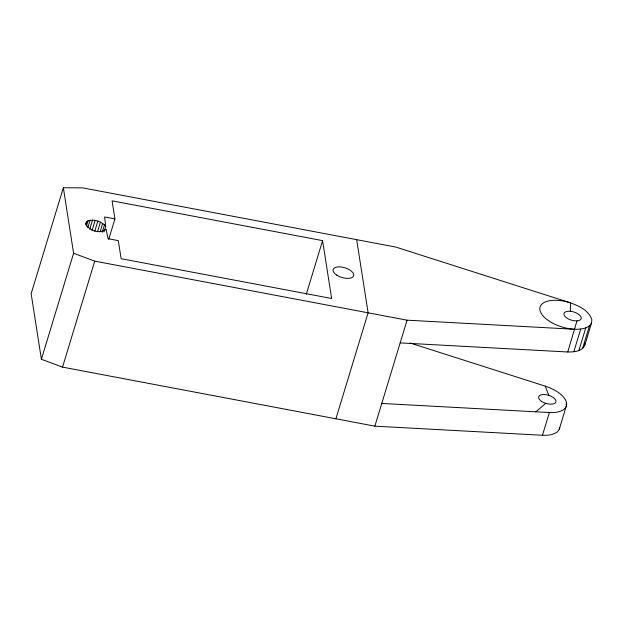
<?xml version="1.0" encoding="UTF-8"?>
<svg xmlns="http://www.w3.org/2000/svg" width="623" height="623" viewBox="0 0 623 623"><rect width="100%" height="100%" fill="white"/><g stroke="black" fill="none" stroke-linecap="round" stroke-linejoin="round"><path stroke-width="0.93" d="M570.318 311.29A8.987 4.26 16.9 0 1 580.994 319.132A8.987 4.26 16.9 0 1 566.478 317.785A8.987 4.26 16.9 0 1 570.318 311.29L570.536 302.864L395.636 247.027L82.657 187.866L63.351 187.733L31.15 293.729L41.398 359.276L62.534 367.118L374.867 426.155L542.462 435.267A26.96 12.779 16.9 0 0 559.703 427.44M584.701 344.955L584.865 343.265M591.515 323.08L591.85 319.708C588.961 310.394 578.954 306.025 570.536 302.864A26.96 12.779 16.9 0 0 539.907 309.888A26.96 12.779 16.9 0 0 574.663 329.271C580.62 329.294 588.268 328.967 591.515 323.08L584.615 345.796C581.368 351.684 573.721 352.011 567.763 351.987L400.168 342.891M567.763 351.987L576.968 320.884M41.398 359.276L73.6 253.288L63.351 187.733M85.795 224.249L86.644 221.476C92.889 218.307 101.401 221.149 105.731 226.351L104.041 231.904M86.418 226.211L88.1 220.659M87.859 227.605L90.101 220.207M89.696 229.389L92.508 220.129M92.056 230.627L95.148 220.449M94.751 231.32L97.842 221.142M97.601 231.406L100.412 222.154M100.155 231.748L102.686 223.416M102.25 232.254L104.493 224.848M62.534 367.118L94.735 261.13L407.068 320.175L574.663 329.271M108.729 239.279L114.912 218.922L112.085 200.84L322.582 240.626L331.631 298.495L121.135 258.709L118.308 240.626L107.997 238.679L106.167 229.163C100.537 234.544 88.832 230.596 85.686 223.93L86.644 221.476M306.282 294.29L322.582 240.626M335.906 418.788L368.107 312.801L356.675 239.66M374.867 426.155L407.068 320.175M542.462 435.267L549.361 412.551A26.96 12.779 16.9 0 0 566.548 402.988A26.96 12.779 16.9 0 0 545.234 386.143L410.105 343M573.814 351.808L580.714 329.092M578.853 350.656L585.752 327.932M582.536 348.6L589.436 325.884M565.995 404.802L566.548 402.988M559.314 429.068L566.214 406.36M535.866 411.819L545.74 403.33M381.767 403.439L549.361 412.551M114.912 218.922L104.602 216.975L105.731 226.351M73.6 253.288L94.735 261.13M545.234 386.143L548.847 395.371M336.708 275.093A10.7 5.07 16.9 0 0 353.576 275.927A10.7 5.07 16.9 0 0 339.909 266.893A10.7 5.07 16.9 0 0 336.708 275.093M541.675 401.414A8.987 4.26 16.9 0 0 555.841 402.108A8.987 4.26 16.9 0 0 544.37 394.523A8.987 4.26 16.9 0 0 541.675 401.414"/></g></svg>
